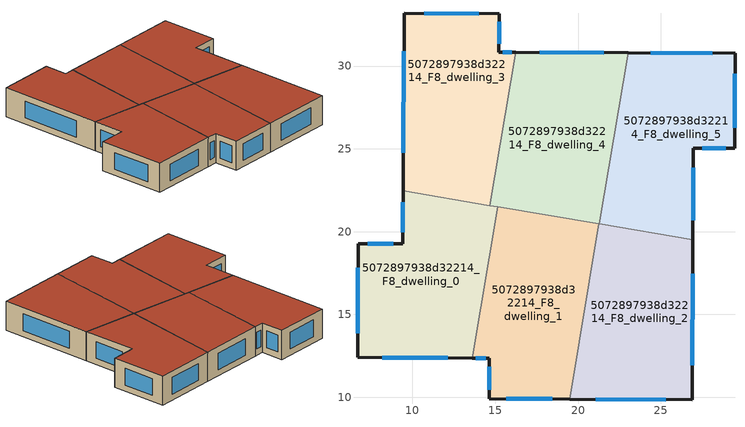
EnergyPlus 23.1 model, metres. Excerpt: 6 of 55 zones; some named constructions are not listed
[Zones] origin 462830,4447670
5072897938d32214_F8_dwelling_0
 floor to 5072897938d32214_F7_dwelling_0 (EU_floor_Construction): 15.14,21.5 13.61,12.37 6.68,12.4 6.72,19.28 9.41,19.27 9.43,22.46 z24
 wall outside (EU_wall_Construction): 9.43,22.46 9.41,19.27 6.72,19.28 6.68,12.4 13.61,12.37 z24:27
 wall to 5072897938d32214_F8_dwelling_1 (EU_wall_Construction): 13.61,12.37 15.14,21.5 z24:27
 wall to 5072897938d32214_F8_dwelling_3 (EU_wall_Construction): 14.67,21.58 9.43,22.46 z24:27
 wall to 5072897938d32214_F8_dwelling_4 (EU_wall_Construction): 15.14,21.5 14.67,21.58 z24:27
 window (EU_Window_Construction): 9.43,21.77 9.42,19.95 / 8.16,12.39 12.12,12.38 / 6.71,17.81 6.69,13.88 / 8.84,19.27 7.29,19.28 z24.64:26.36
 roof outside (EU_roof_Construction): 13.61,12.37 15.14,21.5 9.43,22.46 9.41,19.27 6.72,19.28 6.68,12.4 z27
5072897938d32214_F8_dwelling_1
 floor to 5072897938d32214_F7_dwelling_1 (EU_floor_Construction): 21.26,20.47 19.48,9.89 14.63,9.92 14.65,12.36 13.61,12.37 15.14,21.5 z24
 wall outside (EU_wall_Construction): 13.61,12.37 14.65,12.36 14.63,9.92 19.48,9.89 z24:27
 wall to 5072897938d32214_F8_dwelling_2 (EU_wall_Construction): 19.48,9.89 21.26,20.47 z24:27
 wall to 5072897938d32214_F8_dwelling_4 (EU_wall_Construction): 21.26,20.47 15.14,21.5 z24:27
 window (EU_Window_Construction): 15.67,9.92 18.45,9.9 / 14.65,11.84 14.63,10.44 / 13.83,12.37 14.43,12.36 z24.64:26.36
 roof outside (EU_roof_Construction): 19.48,9.89 21.26,20.47 15.14,21.5 13.61,12.37 14.65,12.36 14.63,9.92 z27
5072897938d32214_F8_dwelling_2
 floor to 5072897938d32214_F7_dwelling_2 (EU_floor_Construction): 26.94,19.52 26.89,9.85 19.48,9.89 21.26,20.47 z24
 wall outside (EU_wall_Construction): 19.48,9.89 26.89,9.85 26.94,19.52 z24:27
 wall to 5072897938d32214_F8_dwelling_5 (EU_wall_Construction): 26.94,19.52 21.29,20.47 z24:27
 wall to 5072897938d32214_F8_dwelling_4 (EU_wall_Construction): 21.29,20.47 21.26,20.47 z24:27
 window (EU_Window_Construction): 26.9,11.92 26.93,17.45 / 21.07,9.88 25.3,9.86 z24.64:26.36
 roof outside (EU_roof_Construction): 26.89,9.85 26.94,19.52 21.26,20.47 19.48,9.89 z27
5072897938d32214_F8_dwelling_3
 floor to 5072897938d32214_F7_dwelling_3 (EU_floor_Construction): 15.24,33.16 15.23,30.84 16.22,30.84 14.67,21.58 9.43,22.46 9.49,33.19 z24
 wall outside (EU_wall_Construction): 16.22,30.84 15.23,30.84 15.24,33.16 9.49,33.19 9.43,22.46 z24:27
 wall to 5072897938d32214_F8_dwelling_4 (EU_wall_Construction): 14.67,21.58 16.22,30.84 z24:27
 window (EU_Window_Construction): 9.48,30.89 9.44,24.75 / 14.01,33.17 10.72,33.18 / 15.23,31.34 15.24,32.66 / 16.01,30.84 15.44,30.84 z24.64:26.36
 roof outside (EU_roof_Construction): 14.67,21.58 16.22,30.84 15.23,30.84 15.24,33.16 9.49,33.19 9.43,22.46 z27
5072897938d32214_F8_dwelling_4
 floor to 5072897938d32214_F7_dwelling_4 (EU_floor_Construction): 23.02,30.8 21.29,20.47 14.67,21.58 16.22,30.84 z24
 wall outside (EU_wall_Construction): 23.02,30.8 16.22,30.84 z24:27
 wall to 5072897938d32214_F8_dwelling_5 (EU_wall_Construction): 21.29,20.47 23.02,30.8 z24:27
 window (EU_Window_Construction): 21.57,30.81 17.68,30.83 z24.64:26.36
 roof outside (EU_roof_Construction): 21.29,20.47 23.02,30.8 16.22,30.84 14.67,21.58 z27
5072897938d32214_F8_dwelling_5
 floor to 5072897938d32214_F7_dwelling_5 (EU_floor_Construction): 29.48,30.77 29.45,25.03 26.96,25.04 26.94,19.52 21.29,20.47 23.02,30.8 z24
 wall outside (EU_wall_Construction): 26.94,19.52 26.96,25.04 29.45,25.03 29.48,30.77 23.02,30.8 z24:27
 window (EU_Window_Construction): 26.94,20.7 26.96,23.86 / 28.1,30.78 24.4,30.8 / 29.46,26.26 29.47,29.54 / 27.5,25.04 28.92,25.04 z24.64:26.36
 roof outside (EU_roof_Construction): 26.94,19.52 26.96,25.04 29.45,25.03 29.48,30.77 23.02,30.8 21.29,20.47 z27
[SCHEDULE:FILE] Column Number=1; Rows to Skip at Top=0; Number of Hours of Data=8760; Column Separator=Comma; Interpolate to Timestep=No; Minutes per Item=60; Adjust Schedule for Daylight Savings=Yes
Name | File
EU_Step8_GainSchedule_5072897938d32214_F3_dwelling_3_f000 | ../../schedules/5072897938d32214/5072897938d32214_F3_dwelling_3_f000_gain.csv
EU_Step8_GainSchedule_5072897938d32214_F3_dwelling_4_f000 | ../../schedules/5072897938d32214/5072897938d32214_F3_dwelling_4_f000_gain.csv
EU_Step8_GainSchedule_5072897938d32214_F3_dwelling_5_f000 | ../../schedules/5072897938d32214/5072897938d32214_F3_dwelling_5_f000_gain.csv
EU_Step8_GainSchedule_5072897938d32214_F4_dwelling_0_f000 | ../../schedules/5072897938d32214/5072897938d32214_F4_dwelling_0_f000_gain.csv
EU_Step8_GainSchedule_5072897938d32214_F4_dwelling_1_f000 | ../../schedules/5072897938d32214/5072897938d32214_F4_dwelling_1_f000_gain.csv
EU_Step8_GainSchedule_5072897938d32214_F4_dwelling_2_f000 | ../../schedules/5072897938d32214/5072897938d32214_F4_dwelling_2_f000_gain.csv
EU_Step8_GainSchedule_5072897938d32214_F4_dwelling_3_f000 | ../../schedules/5072897938d32214/5072897938d32214_F4_dwelling_3_f000_gain.csv
EU_Step8_GainSchedule_5072897938d32214_F4_dwelling_4_f000 | ../../schedules/5072897938d32214/5072897938d32214_F4_dwelling_4_f000_gain.csv
EU_Step8_GainSchedule_5072897938d32214_F4_dwelling_5_f000 | ../../schedules/5072897938d32214/5072897938d32214_F4_dwelling_5_f000_gain.csv
EU_Step8_GainSchedule_5072897938d32214_F5_dwelling_0_f000 | ../../schedules/5072897938d32214/5072897938d32214_F5_dwelling_0_f000_gain.csv
EU_Step8_GainSchedule_5072897938d32214_F5_dwelling_1_f000 | ../../schedules/5072897938d32214/5072897938d32214_F5_dwelling_1_f000_gain.csv
EU_Step8_GainSchedule_5072897938d32214_F5_dwelling_2_f000 | ../../schedules/5072897938d32214/5072897938d32214_F5_dwelling_2_f000_gain.csv
EU_Step8_GainSchedule_5072897938d32214_F5_dwelling_3_f000 | ../../schedules/5072897938d32214/5072897938d32214_F5_dwelling_3_f000_gain.csv
EU_Step8_GainSchedule_5072897938d32214_F5_dwelling_4_f000 | ../../schedules/5072897938d32214/5072897938d32214_F5_dwelling_4_f000_gain.csv
EU_Step8_GainSchedule_5072897938d32214_F5_dwelling_5_f000 | ../../schedules/5072897938d32214/5072897938d32214_F5_dwelling_5_f000_gain.csv
